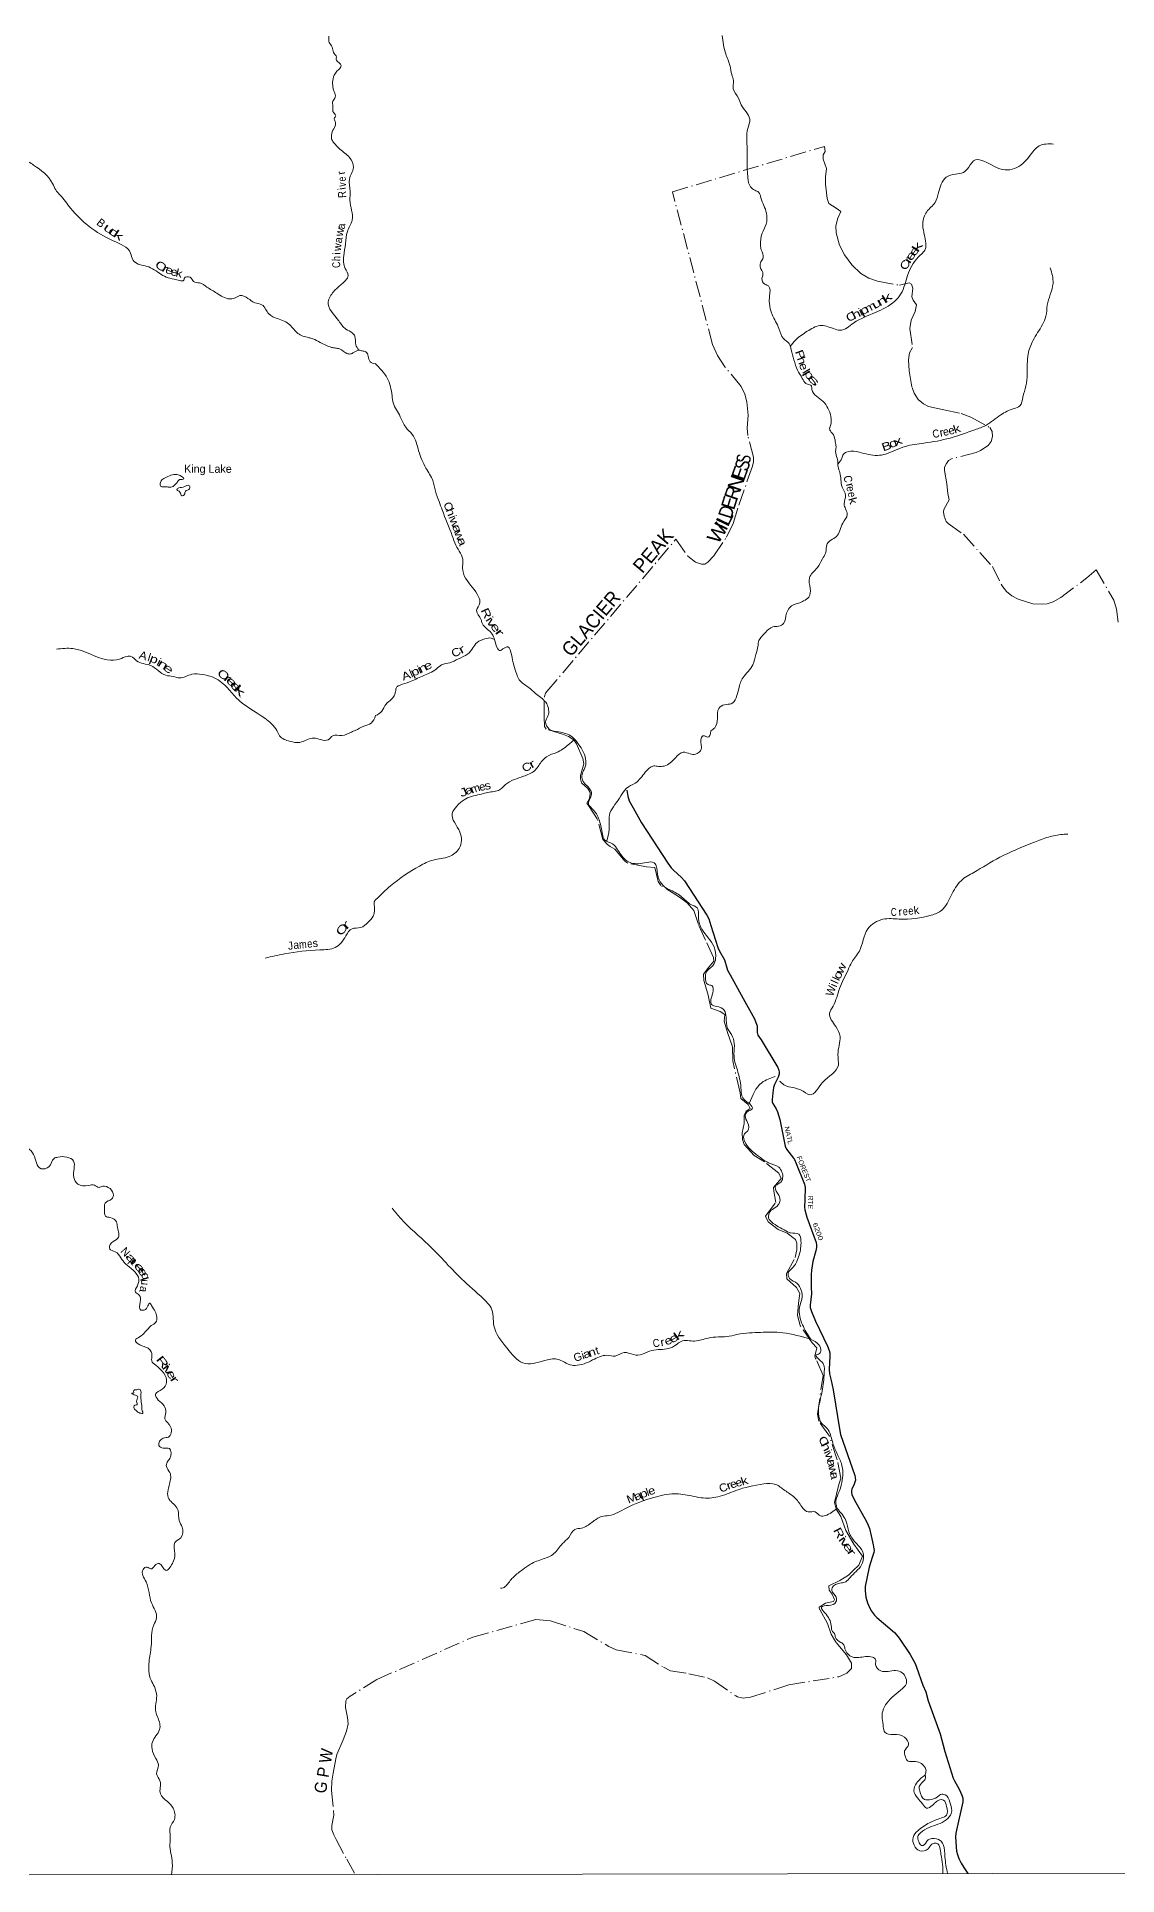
# Model space of a CAD drawing. Header units: feet. Extents: x 0 to 246606, y 183576 to 368785.
# Drawn here: x 22313 to 49327, y 183577 to 229523 of the extents above; entities that cross this region are included whole.
import ezdxf
from ezdxf.enums import TextEntityAlignment as Align

# ---------------------------------------------------------------- set-up
doc = ezdxf.new("R2010")
doc.units = ezdxf.units.FT
doc.header["$LTSCALE"] = 80
doc.linetypes.add('DOT_DASHED', pattern=[7.7, 5, -1.2, 0.3, -1.2])
for name, color, linetype, lineweight in [('29', 7, 'Continuous', 25), ('30', 7, 'Continuous', 25), ('39', 7, 'Continuous', 13), ('4', 7, 'Continuous', 13), ('41', 7, 'Continuous', 13), ('44', 7, 'DOT_DASHED', 13)]:
    doc.layers.add(name, color=color, linetype=linetype, lineweight=lineweight)

msp = doc.modelspace()

# ---------------------------------------------------------------- linework, layer by layer
at = {"layer": '29'}
for points in [[(37069.86, 210696.6), (37090.43, 210541.02), (37122.33, 210428.22), (37221.43, 210256.4), (37429.42, 209878.44), (38088.2, 208873.42), (38177.34, 208750), (38233.29, 208693.32), (38436.44, 208512.95), (38508.13, 208430.81), (39067.55, 207568.54), (39116.56, 207476.2), (39170.16, 207314.05), (39341.03, 206763.93), (39380.6, 206671.97), (39511.46, 206455.65), (39562.33, 206253.81), (39583.22, 206196.48), (39647.38, 206078.02), (39976.25, 205487.81), (40255.53, 204976.46), (40295.04, 204885.55), (40321.6, 204804.45), (40325.62, 204639.45), (40345.23, 204568.02), (40424.63, 204453.52), (40839, 203762.11), (40865.05, 203700.58), (40876.87, 203642.96), (40876.87, 203597.14), (40853.59, 203520.12), (40756.43, 203341.14), (40729.19, 203264.66), (40715.15, 203131.66), (40699.65, 202967.63), (40702.61, 202902.61), (40715.57, 202863.52), (40796.89, 202734.11), (40835.52, 202655.82), (40887.41, 202465.56), (41027.61, 201795.58), (41057.05, 201726.32), (41112.8, 201643.98), (41232.07, 201498.28), (41254.93, 201460.33), (41297.34, 201362.9), (41505.99, 200844.11), (41522.07, 200767.13), (41518.29, 200464.73), (41511.9, 200272.22), (41516.74, 200202.65), (41565.72, 200020.98), (41801.36, 199390.01), (41809.87, 199324.31), (41807.27, 199268.84), (41791, 199179.24), (41717.34, 198911.44), (41680.27, 198699.91), (41673.33, 198579), (41678.09, 198269.94)], [(41678.09, 198269.94), (41680.57, 198109.22), (41650.85, 197823.08), (41653.69, 197767.45), (41685.95, 197663.64), (41786.64, 197423.27), (42083.28, 196798.94), (42123.33, 196694.61), (42138.35, 196631.35), (42144, 196561.62), (42123.33, 196215.83), (42131.26, 196109.22), (42178.3, 195937.64), (42221, 195709.63), (42392.11, 194683.41), (42408.63, 194593.88), (42767.22, 193567.72), (42778.67, 193515.59), (42779.03, 193446.54), (42753.68, 193352.41), (42693.38, 193221.93), (42681.56, 193192.37), (42682.39, 193147.1), (42693.38, 193088.93), (42747.4, 192967.37), (43058.48, 192415.55), (43100.97, 192327.9), (43130.5, 192242.19), (43176.51, 192060.18), (43223.24, 191836.18), (43245.69, 191733.84), (43250.4, 191688.88), (43245.69, 191643.71), (43198.44, 191513.66), (43125.82, 191274.15), (43027.14, 190789.56), (43024.22, 190681.89), (43044.86, 190529.48), (43084.55, 190387.27), (43133.47, 190264.97), (43185.42, 190177.13), (43260.47, 190072.86), (43312.61, 190017.28), (43760.87, 189640.22), (43809.84, 189586.68), (43876.17, 189500.58), (44152.05, 189092.07), (44272.87, 188869.74), (44311.95, 188775.41), (44465.87, 188326.53), (44538.95, 188156.85), (44601.71, 187934.79), (44899.16, 187108.85), (45016.71, 186672.84), (45224.6, 186003.17), (45254.63, 185937.89), (45373.51, 185725.66), (45444.72, 185578.16), (45466.79, 185506.65), (45469.75, 185465.28), (45463.74, 185408.72), (45292.55, 184631.84), (45284.42, 184538.6), (45296.97, 184290.57), (45310.27, 184179.65), (45333.87, 184096.86), (45369.34, 183996.41), (45425.46, 183875.23), (45492.12, 183771.54), (45587.93, 183623.47)]]:
    msp.add_lwpolyline(points, dxfattribs=at)
at = {"layer": '39'}
for points in [[(16021.99, 229522.65), (16161.19, 229384.76), (16646.37, 229022.97), (16918.14, 228804.71), (17059, 228637.04), (17421.53, 228513.54), (17546.3, 228380.2), (17820.15, 228224.51), (17924.84, 228151.74), (18124.25, 228095.01), (18273.06, 227832.48), (18363.58, 227689.08), (18474.15, 227460.89), (18588.95, 227416.37), (18619.08, 227327.53), (18752.01, 227289.05), (18999.64, 227111.17), (19420.67, 227058.26), (19795.36, 226995.3), (20151.98, 227000.98), (20168.01, 226920.23), (20169.85, 226748.67), (20328.91, 226651.62), (20423.61, 226655.56), (20488.14, 226714.02), (20588.91, 226740.15), (20617.03, 226655.36), (20572.64, 226592.83), (20626.85, 226417.18), (20663.12, 226421.18), (20705.46, 226449.39), (20769.91, 226427.12), (20836.37, 226396.78), (20862.59, 226429.05), (20846.55, 226499.7), (20866.74, 226542.07), (20937.25, 226537.96), (20967.42, 226485.45), (20995.53, 226394.6), (21043.89, 226394.54), (21108.37, 226406.59), (21104.21, 226279.44), (21152.5, 226214.8), (21291.51, 226208.6), (21364.13, 226291.27), (21466.92, 226327.5), (21597.88, 226329.38), (21656.37, 226383.81), (21731.01, 226476.58), (21964.71, 226466.24), (22234.53, 226314.58), (22709.54, 225853.91), (22785.93, 225694.38), (22894.6, 225567.11), (23158.19, 225239.87), (24221.14, 224425.37), (24658.02, 224114.09), (24714.26, 223950.54), (24770.61, 223885.9), (25110.98, 223770.5), (25461.33, 223558.21), (25878.26, 223432.63), (25993.1, 223438.57), (26001.21, 223482.96), (26150.33, 223511.06), (26230.81, 223404.01), (26381.88, 223369.54), (26567.14, 223268.43), (26814.79, 223114.78), (27130.96, 222971.14), (27253.88, 222991.2), (27386.92, 223053.63), (27594.37, 222984.79), (27761.48, 222875.62), (27942.76, 222822.96), (28115.79, 222594.7), (28335.28, 222479.43), (28643.38, 222321.68), (28840.6, 222109.55), (29112.48, 222002.29), (29217.22, 221971.91), (29398.46, 221884.93), (29684.42, 221759.49), (29779.1, 221741.23), (29881.83, 221722.96), (30069.09, 221607.71), (30159.74, 221595.51), (30236.34, 221631.76), (30369.38, 221694.19)], [(30369.38, 221694.19), (30288.92, 221823.45), (30264.97, 222039.43), (30208.64, 222118.21), (30041.52, 222217.28), (29864.43, 222423.33), (29598.98, 222899.94), (29734.23, 223152.09), (29929.86, 223337.57), (30034.73, 223432.32), (30099.33, 223555.37), (30026.98, 223733.06), (29989.03, 224043.92), (30033.67, 224350.66), (30078.31, 224653.36), (30197.49, 224939.84), (30143.61, 225440.44), (30147.87, 225660.43), (30128.04, 225961.18), (30233.11, 226255.75), (30130.62, 226504.11), (29893.1, 226716.28), (29734.1, 226881.95), (29685.85, 226974.85), (29700.13, 227146.39), (29774.83, 227297.69), (29776.96, 227404.65), (29750.84, 227479.36), (29789.2, 227549.96), (29736.89, 227618.64), (29714.9, 227788.2), (29717.05, 227915.35), (29777.59, 228012.17), (29749.53, 228151.46), (29719.64, 228468.37), (29818.57, 228660.01), (29923.48, 228803.2), (29867.15, 228875.92), (29800.75, 228958.74), (29804.83, 229015.25), (29730.41, 229132.39), (29702.34, 229265.63), (29621.87, 229380.76), (29611.87, 229451.41), (29615.12, 229536.21)], [(39452.23, 229550.48), (39537.78, 229094.03), (39647.83, 228789.78), (39690.97, 228580.12), (39729.86, 228426.93), (39728.6, 228221.13), (39858.55, 227991.61), (39921.69, 227824.39), (40138.85, 227464.04), (40091.31, 227231.85), (40075.04, 226723.37), (40072.31, 226372.31), (40093.87, 225997.12), (40157.24, 225769.38), (40266.47, 225685.04), (40359.44, 225636.96), (40418.45, 225495.95), (40557.02, 225117.16), (40547.96, 224840.72), (40449.98, 224610.36), (40408.72, 224313.63), (40427.29, 224200.72), (40472.41, 223999.13), (40418.32, 223900.07), (40402.64, 223776.94), (40467.91, 223581.48), (40444.08, 223482.53), (40519.24, 223339.56), (40604.11, 223297.51), (40635.32, 223039.38), (40629.93, 222861.81), (40699.55, 222581.63), (40868.27, 222229.18), (40984.16, 221979.43), (41125.82, 221854.86), (41176.81, 221701.71), (41244.31, 221449.77), (41332.01, 221187.81), (41453.78, 220986.5), (41544.91, 220859.56), (41679.49, 220795.55), (41694.84, 220708.97), (41804.38, 220541.91), (41974.31, 220407.36), (42093.93, 220240.34), (42158.06, 219808.82), (42138.27, 219705.86), (42178.84, 219643.46), (42262.1, 219492.45), (42288.93, 219329.13), (42297.18, 219280.74), (42287.39, 219200), (42345.09, 218871.35), (42347.46, 218774.52), (42392.37, 218631.44), (42450.18, 218270.51), (42535.68, 218058.98), (42500.14, 217853.06), (42536.93, 217722.06), (42575.78, 217580.97), (42467.65, 217368.73), (42305.52, 217031.21), (42168.69, 216943.95), (42076.26, 216848.79), (42034.75, 216618.64), (41956.63, 216473.09), (41830.36, 216256.75), (41629.62, 215997.77), (41650.76, 215735.56), (41619.28, 215521.59), (41486.53, 215422.24), (41357.63, 215369.31), (41246.82, 215336.63), (41060.04, 215118.05), (40986.37, 214861.55), (40859.55, 214792.49), (40718.42, 214775.83), (40533.36, 214637.96), (40436.95, 214528.65), (40366.72, 214431.55), (40347.01, 214306.4), (40287.33, 214082.23), (40217.67, 213829.78), (39970.78, 213506.07), (39862.88, 213229.27), (39678.71, 212855.35), (39509.37, 212828.5), (39364.49, 212737.18), (39331.13, 212486.88), (39263.41, 212254.61), (39166.88, 212175.58)], [(47733.26, 226842.25), (47374.4, 226796.55), (47129.29, 226533.37), (46761.31, 226229.39), (46525.44, 226194.23), (45994.15, 226414.21), (45784.26, 226445.72), (45613.48, 226265.53), (45482.88, 226129.88), (45281.31, 226092.82), (45051.67, 226011.28), (44859.46, 225627.24), (44771.62, 225382.79), (44562.73, 225145.98), (44464.97, 224855.09), (44537.21, 224413.51), (44529.85, 224221.82), (44351.11, 224013.36), (44086.54, 223560.46), (43918.83, 223095.81), (43770.24, 222915.7), (43285.19, 222633.48), (42735.52, 222367.17), (42399.34, 222188.39), (42229.76, 222230.14), (41890.63, 222303.54), (41574.48, 222161.16), (41284.83, 221944.22), (41152.85, 221781.35)], [(47651.95, 223749.06), (47721.98, 223357.92), (47652.4, 223083.28), (47578.77, 222814.67), (47543.5, 222536.12), (47457.54, 222328), (47218.99, 221927.65), (47099.21, 221594.32), (47076.85, 221097.92), (47043.68, 220795.17), (46968.07, 220516.47), (46892.22, 220300.31), (46741.2, 220231.16), (46417.03, 220076.64), (46040.83, 219810.96), (45768.94, 219701.02), (45148.46, 219494.97), (44493.4, 219367.48), (44029.79, 219285.08), (43534.31, 219093.61), (43334.75, 219058.58), (42876.59, 219139.62), (42596.16, 219154.73), (42479.43, 219087.72), (42445.5, 218990.76), (42346.01, 218845.94)], [(30779.27, 221352.49), (30649.13, 221401.24), (30598.9, 221538.54), (30544.61, 221645.56), (30451.96, 221669.88), (30369.38, 221694.19)], [(30776.19, 221356.25), (31074.13, 220992.81), (31196.8, 220547.38), (31225.67, 220376), (31402.45, 220027.61), (31536.54, 219765.82), (31702.61, 219584.85), (31861.46, 219173.86), (32042.58, 218742.77), (32213.17, 218430.68), (32278.7, 218164.6), (32372.44, 217906.7), (32447.83, 217701.19), (32700.37, 217048.43), (32791.99, 216816.75), (32968.98, 216409.85), (32959.49, 216250.43), (33033.06, 215992.46), (33361.54, 215527.61), (33390.34, 215376.4), (33310.36, 215186.46), (33422.16, 214954.85), (33450.74, 214864.17), (33586.44, 214711.33), (33697.8, 214596.74), (33760.86, 214455.74)], [(25573.14, 218271.01), (25473.94, 218274.21), (25407.47, 218292.45), (25397.47, 218361.08), (25437.85, 218445.81), (25556.8, 218514.31), (25707.97, 218576.72), (25844.97, 218576.57), (25955.72, 218515.91), (25987.92, 218477.53), (25949.62, 218461.42), (25883.13, 218457.45), (25834.72, 218407.05), (25776.22, 218330.41), (25701.61, 218275.99), (25625.04, 218270.02), (25573.14, 218271.01)], [(25923.02, 218067.87), (25870.73, 218162.79), (25816.38, 218207.25), (25834.54, 218229.43), (25973.6, 218267.64), (26128.77, 218301.79), (26134.74, 218227.1), (26029.91, 218166.66), (25997.57, 218073.85), (25927.04, 218057.78), (25923.02, 218067.87)], [(22806.17, 214216.13), (23213.18, 214233.87), (24077.22, 213954.44), (24381.47, 213970.27), (24572.94, 214038.69), (24667.64, 214038.59), (24808.55, 213925.42), (25161.02, 213810), (25541.55, 213565.39), (25720.83, 213534.92), (25888.02, 213500.44), (26192.35, 213590.94), (26448.22, 213586.64), (26700, 213525.83), (27056.36, 213275.18), (27291.81, 213008.51), (28014.57, 212491.07), (28314.45, 212181.95), (28382.81, 212052.7), (28644.59, 211913.17), (28888.35, 211888.69), (29239.03, 211995.29), (29414.28, 211956.76), (29597.62, 211954.55), (29716.59, 212053.33), (29942.25, 212061.16), (30180.09, 212147.7), (30274.82, 212185.95), (30490.51, 212292.7), (30673.94, 212371.22), (30786.11, 212556.29)], [(30786.11, 212556.29), (30943.63, 212671.99), (31037.82, 212837.77), (31184.58, 212967.43), (31282.74, 213149.37), (31312.54, 213272.55), (31401.11, 213321.3), (31630.76, 213398.81), (31958.98, 213547.29), (32301.23, 213722.05), (32433.96, 213827.45), (32641.53, 213878.65), (32854.97, 213976.28), (33082.45, 214096.15), (33217.03, 214247.96), (33323.42, 214385.54), (33518.75, 214473.01), (33673.98, 214493.76), (33760.86, 214455.74)], [(33760.86, 214455.74), (33840.36, 214230.07), (33884.9, 214183.83), (33969.47, 214224.49), (34090.31, 214273.35), (34179.76, 214084.03), (34312.7, 213590.22), (34377.74, 213455.29), (34598.29, 213270.48), (34812.77, 213087.67), (35061.73, 212854.55), (35093.12, 212548), (35034.32, 212400.16), (35126.61, 212219.26), (35362.86, 212149.52), (35696.12, 212029.4), (35815.25, 211901.4), (36018.2, 211252.57), (35974.08, 211164.29), (35943.19, 211009.81), (35956.29, 210949.24), (36171.15, 210665.55), (36169.63, 210530.37), (36107.76, 210352.6), (36190.89, 210237.91), (36332.78, 210048.78), (36381.65, 209923.87), (36457.52, 209591.25), (36512.51, 209446.19), (36708.52, 209352.09), (36836.13, 209205.27), (37077.21, 208921.68), (37400.16, 208860.33), (37775.36, 208853.63), (37812.05, 208748.85), (37871.65, 208450.48), (38009.17, 208279.85), (38314.63, 208115.17), (38578.33, 207900.25), (38653.34, 207842.87), (38824.26, 207753.88), (38857.49, 207493.74), (38941.19, 207223.7), (39245.39, 206780.96), (39286.81, 206490.58), (39226.91, 206324.92), (39046.09, 206132.59), (39030.35, 206027.62), (39095.61, 205834.18), (39188.48, 205810.31), (39213.36, 205628.82), (39169.64, 205451.12), (39184.18, 205338.19), (39313.45, 205290.24), (39499.37, 205194.08), (39548.42, 205020.75), (39585.77, 204740.45), (39709.59, 204531.08), (39754.8, 204305.28), (39745.67, 204047), (39843.96, 203649.91), (39924.31, 203196.26), (39963.33, 203008.77), (40060.5, 202912.28), (40129.26, 202864.11)], [(30791.69, 207958.45), (31157.52, 208300.76), (31883.82, 208797.72), (32224.14, 208948.27), (32625.21, 209034.47), (32874.56, 209239.16), (32891.2, 209648.78), (32699.87, 210114.13), (32818.2, 210296.15), (32995.11, 210454.16), (33391.97, 210588.78), (33710.41, 210656.52), (33855.52, 210687.32), (34034.49, 210833.24), (34485.53, 211042.7), (34755.31, 211178.87), (34927.95, 211399.41), (35056.55, 211531.02), (35314.33, 211638.9), (35594.03, 211819.49), (35766.57, 211972.49)], [(39166.88, 212175.58), (39086.8, 212015.9), (38985.8, 212055.88), (38921.52, 211983.01), (38926.53, 211720.75), (38781.77, 211595.13), (38652.66, 211600.71), (38472.98, 211644.43), (38283.9, 211504.53), (38002.28, 211297.71), (37857.09, 211289.11), (37738.05, 211298.76), (37526.84, 211142.63), (37275.72, 210869.34), (37052.32, 210737.38), (36917.87, 210551.27), (36769.42, 210332.83), (36643.14, 210118.51), (36622.48, 209708.88), (36559.8, 209412)], [(14871.79, 210151.46), (14881.63, 209927.42), (15008.49, 209860.68), (15151.36, 209693.01), (15268.01, 209495.09), (15425.06, 209400.06), (15533.67, 209214.26), (15666.31, 208897.25), (15758.78, 208693.3), (15824.73, 208184.61), (15862.55, 207744.58), (15967.21, 207633.46), (16085.99, 207544.53), (16091.83, 207352.78), (16160.26, 207284.09), (16407.94, 207150.62), (16675.65, 206908.14), (16725.88, 206774.88), (16989.61, 206580.84), (17291.74, 206499.79), (17356.1, 206388.72), (17569.47, 206198.77), (17784.83, 205988.64), (18014.39, 205877.39), (18153.28, 205746.05), (18344.66, 205723.65), (18469.37, 205535.82), (18632.41, 205378.22), (18996.84, 205145.73), (19240.39, 204925.47), (19371.09, 204673.05), (19503.66, 204285.39), (19652.54, 204081.38), (19934.46, 203937.79), (20210.51, 203967.77), (20460.28, 203902.92), (20556.79, 203711.08), (20725.75, 203448.52), (21019.9, 203436.1), (21158.86, 203381.46), (21287.59, 203175.46), (21436.48, 202985.58), (21609.67, 202904.67), (21647.66, 202624.08), (21542.79, 202529.33), (21401.69, 202466.91), (21403.55, 202323.6), (21538.44, 202226.58), (21922.9, 201881.05), (22234.88, 201586.05), (22419.88, 201234.66), (22615.36, 201282.9), (22746.54, 201490.65), (22837.23, 201522.85), (23066.92, 201522.61), (23234.04, 201425.55), (23245.94, 201239.85), (23239.66, 201015.82), (23338.21, 200848.2), (23606.14, 200815.63), (23755.24, 200821.53), (23870.02, 200766.91), (23962.73, 200795.07), (24230.46, 200566.72), (24192.09, 200481.99), (24022.73, 200373.18), (24006.46, 200223.84), (24032.46, 200046.2), (24143.25, 200015.81), (24310.35, 199902.61), (24328.34, 199765.34), (24366.47, 199615.94), (24342.16, 199494.87), (24178.85, 199380), (24136.38, 199226.65), (24275.33, 199159.9), (24416.2, 199006.36), (24534.92, 198858.9), (24852.9, 198519.48), (24828.5, 198307.59), (24777.97, 198152.23), (24874.59, 198075.43), (24898.59, 197897.79), (24912.48, 197702), (24997.11, 197701.91), (25093.93, 197808.78), (25134.29, 197875.34), (25182.58, 197812.72), (25273.09, 197667.31), (25288.93, 197394.82), (25171.99, 197318.25)], [(40886.81, 203419.29), (40905.84, 203401.61), (41023.16, 203313.27), (41410.82, 203205.74), (41643.24, 203083.53), (41958.78, 203387.32), (42354.52, 203822.54), (42343.47, 204084.78), (42396.25, 204536.9), (42290.43, 204788.71), (42135.9, 205121.03), (42221.99, 205294.86), (42383.72, 205739.31), (42599.82, 206208.17), (42687.89, 206392.09), (42880.48, 206673.24), (43090.21, 207226.81), (43468.53, 207466.27), (43877.95, 207473.83), (44678.36, 207569.57), (44938.09, 207695.61), (45174.75, 208059.64), (45421.46, 208431.77), (45739.38, 208638.72), (46389.48, 209016.37), (47211.1, 209376.49), (47563.58, 209508.93), (47914.27, 209582.84), (48093.73, 209597.62)], [(28024.42, 206498.64), (28504.05, 206601.08), (29386.62, 206703.09), (29777.55, 206763.23), (30041.79, 207051.57), (30195.1, 207231.04), (30410.71, 207261.09), (30596.21, 207394.11), (30723.29, 207541.31), (30747.79, 207844.03), (30746.17, 207888.55), (30791.69, 207958.45)], [(40126.59, 202865.98), (40439.97, 203383.76), (40771.63, 203540.69)], [(40129.26, 202864.11), (40202.37, 202729.21), (40097.7, 202672.33), (40025.52, 202555.05), (40084.64, 202387.81), (40089.45, 202178), (40015.04, 202117.2), (39997, 202086.87), (40046.29, 201851), (40382.3, 201531.45), (40610.79, 201378.95), (40863.32, 201270.93), (40961.15, 200996.9), (40913.13, 200893.83), (40816.53, 200834.97), (40778.44, 200770.27), (40863.89, 200572.86), (40890.71, 200411.56), (40774.28, 200261.83), (40649.58, 200166.55), (40611.85, 200007.03), (40727.33, 199868.24), (41087.14, 199659.73), (41159.86, 199629.74), (41363.7, 199596.19), (41418.78, 199430.95), (41373.7, 199075.7), (41189.4, 198736.08), (41103.03, 198636.9), (41135.84, 198491.76), (41325.91, 198367.37), (41423.37, 198194.21), (41447.88, 198109.57), (41382.59, 197766.35), (41456.81, 197334.86), (41663.9, 196970.45)], [(41663.9, 196970.45), (40963.38, 197135.33), (40408.66, 197143.39), (40134.4, 197130.28), (39817.88, 197088.76), (39557.87, 197037.37), (39358.21, 197030.59), (39100.14, 197001.39), (38761.55, 196927.52), (38420.71, 196918.2), (38300, 196835.04), (38110.75, 196739.52), (37693.4, 196691.58), (37455.74, 196597.91), (37229.87, 196586.99), (36997.72, 196640.61), (36778.18, 196553.05), (36564.31, 196570.43), (36211.77, 196454.13), (35770.54, 196317.34), (35697.92, 196321.11), (35318.14, 196475.06), (35005.64, 196437.6), (34465.29, 196381.15), (34072.61, 196750.93), (33743.79, 197308.59), (33671.52, 197758.23), (33549.93, 197913.14), (32995.37, 198421.54), (32100.45, 199338.26), (31420.35, 199979.36), (31195.46, 200246.87)], [(25171.99, 197318.25), (25026.76, 197156.93), (24879.55, 197029.93), (24780.74, 196947.28), (24851.16, 196854.37), (25123.02, 196726.93), (25193.37, 196571.44), (25187.18, 196432.18), (25289.82, 196321.07), (25557.34, 195896.94), (25448.36, 195723.48), (25283.02, 195598.51), (25351.37, 195453.12), (25496.29, 195311.69), (25536.41, 195144.13), (25516.09, 194982.68), (25658.93, 194784.74), (25608.29, 194528.46), (25471.26, 194500.35), (25366.3, 194318.81), (25471, 194254.11), (25628.14, 194241.84), (25641.99, 193995.59), (25573.39, 193900.8), (25555.14, 193787.79), (25639.6, 193642.38), (25633.26, 193355.79), (25616.75, 192980.4), (25642.91, 192946.06), (25848.15, 192691.53), (25872.06, 192443.25), (25946.44, 192277.67), (25911.91, 192011.29), (25766.72, 191890.34), (25764.42, 191613.83), (25703.72, 191367.66), (25530.27, 191198.3), (25377.32, 191368), (25266.46, 191315.64), (25165.63, 191230.98), (25077.03, 191279.51), (24970.18, 191219.07), (25046.42, 190908.17), (25182.87, 190381.25), (25307.4, 190007.72), (25238.71, 189832.2), (25173.68, 189297.41), (25120.89, 188907.93), (25170.78, 188451.74), (25253.22, 188290.19), (25311.41, 188060.04), (25286.82, 187664.47), (25389.26, 187367.67), (25383.06, 187220.34), (25203.41, 186901.63), (25195.18, 186736.13), (25291.64, 186491.82), (25355.94, 186328.26), (25307.36, 186112.35), (25393.81, 185932.63), (25403.54, 185611.71), (25578.63, 185419.78), (25721.5, 185252.11), (25753.44, 184971.53), (25650.49, 184777.88), (25652.26, 184543.75), (25641.99, 184356.06), (25701.94, 183885.73), (25681.82, 183587.85)], [(41663.9, 196970.45), (41868.13, 196831.99), (41915.1, 196676.81), (41858.9, 196601.95), (41796.45, 196581.55), (41831.01, 196507.03), (41972.74, 196362.28), (41998.01, 196075.89), (41941.18, 195627.78), (41858.39, 195108.97), (41935.89, 194877.24), (42073.56, 194740.55), (42205.88, 194414.19), (42313.84, 194128.1), (42429.78, 193866.24), (42441.63, 193392.16), (42353.9, 193117.46), (42292.25, 192879.16), (42309.92, 192799.12), (42320.95, 192742.84)], [(24926.19, 195393.02), (24918.36, 195611.01), (24894.29, 195718), (24856.02, 195728.13), (24815.71, 195707.99), (24755.26, 195704.02), (24731.04, 195667.72), (24739.07, 195631.38), (24690.7, 195623.36), (24745.06, 195586.97), (24841.71, 195528.34), (24823.53, 195477.9), (24809.36, 195417.36), (24819.35, 195334.6), (24764.94, 195324.56), (24746.72, 195239.81), (24803.07, 195185.26), (24889.65, 195126.64), (24966.21, 195128.58), (24950.15, 195187.12), (24940.2, 195302.18), (24926.19, 195393.02)], [(42321.9, 192741.54), (42025.16, 192563.44), (41910.22, 192554.95), (41774.69, 192659.37), (41601.24, 192654.7), (41441.41, 192787.27), (41259.02, 193018.62), (41014.3, 193195.26), (40785.82, 193343.72), (40487.26, 193354.73), (39794.01, 193190.78), (39344.8, 193033.79), (38923.33, 193010.05), (38681.12, 193055.56), (38253.31, 193108.47), (37743.33, 193019.84), (37048.45, 192750.98), (36615.48, 192565.79), (36444.11, 192542.97), (36192.54, 192394.77), (35932.87, 192252.59), (35769.61, 192219.71), (35613.02, 192021.41), (35456.27, 191863.47), (35241.38, 191614.52), (34975.63, 191480.39), (34653.38, 191350.09), (34462.26, 191216.23), (34237.02, 191035.84), (34066.32, 190835.48), (33971.81, 190758.46), (33907.29, 190750.16)], [(42320.95, 192742.84), (42544, 192438.24), (42619.68, 192156.06), (42692.85, 192005.02), (42816.43, 191858.19), (42962.38, 191663.02), (42933.36, 191332.04), (42798.82, 191168.13), (42648.09, 191020.29), (42539.57, 190912.96), (42426.73, 190882.29), (42197.24, 190760.39), (42193.46, 190693.8), (42296.95, 190524.71), (42295.37, 190407.68), (42104.08, 190320.23), (41932.79, 190277.23), (42046.41, 190098.08), (42180.73, 189775.77), (42197.21, 189683.02), (42257.97, 189614.65), (42282.53, 189519.92), (42418.13, 189395.33), (42493, 189331.04), (42519.57, 189236.31), (42703.88, 189031.2), (42863.28, 189017.66), (43210.18, 189024.99), (43285.01, 188970.79), (43285.48, 188843.68), (43413.14, 188686.78), (43786.27, 188692.19), (43951.86, 188638.32), (44047.73, 188350.16), (43955.35, 188240.88), (43565.4, 187878.31), (43463.26, 187680.21), (43478.84, 187286.85), (43517.67, 187151.82), (43731.68, 187094.09), (44008.26, 187028.53), (44105.8, 186833.19), (44011.55, 186685.56), (44030.26, 186536.33), (44099.23, 186429.65), (44246.5, 186422.12), (44509.21, 186287.91), (44545.87, 186193.22), (44526.1, 186086.22)], [(44526.1, 186086.22), (44309.03, 185877.62), (44243.15, 185695.8), (44332.59, 185508.49), (44458.2, 185359.66), (44559.44, 185255.11), (44702.4, 185322.22), (44925.75, 185468.3), (44986.31, 185454.4), (45059.51, 185295.28), (45060.32, 185077.39), (44933.5, 185010.35), (44631.4, 184886.17), (44339.67, 184687.38), (44221.29, 184519.49), (44252.26, 184325.92), (44387.92, 184187.21), (44597.49, 184240.43), (44687.84, 184351.73), (44778.51, 184380.3), (44853.25, 184350.32), (44887.82, 184273.78), (44920.75, 184096.35), (44959.99, 183848.34), (44968.07, 183620.84)], [(45083.28, 183620.33), (45019.82, 184034.17), (44974.28, 184346.72), (44903.32, 184445.32), (44695.4, 184490.96), (44578.6, 184440.1), (44476.17, 184320.69), (44429.79, 184318.5), (44364.86, 184423.17), (44342.2, 184548.18), (44404.42, 184633.14), (44623.76, 184771.14), (45050.67, 184960.34), (45177.14, 185122.21), (45145.85, 185400.51), (45022.11, 185589.71), (44911.16, 185593.33), (44822.65, 185530.47), (44637.34, 185461.19), (44510.22, 185472.83), (44388.43, 185680.19), (44377.93, 185791.11), (44534.44, 186011.6), (44524.56, 186084.74)]]:
    msp.add_spline(points, degree=3, dxfattribs=at)
at = {"layer": '4'}
msp.add_lwpolyline([(0, 183577.08), (30826.42, 183598.29), (61611.62, 183645.77), (92479.02, 183767.9), (123305.1, 183916.31)], dxfattribs=at)
msp.add_lwpolyline([(0, 183577.08), (30826.42, 183598.29), (61611.62, 183645.77), (92479.02, 183767.9), (123305.1, 183916.31)], dxfattribs=at)
at = {"layer": '44'}
for points in [[(36151.14, 210638.48), (36087.17, 210740), (35936.74, 210881.24), (35906.26, 210981.39), (35907.6, 211056.66), (35989.34, 211350.6), (35961.86, 211487.65), (35811.74, 211854.82), (35743.94, 211951.92), (35611.59, 212032.85), (35486.02, 212081.73), (35045.71, 212218.17), (35011.13, 212288.76), (34997.18, 212518.59), (35003.93, 213036.46), (35030.59, 213117.69), (35063.95, 213156.63), (38292.38, 216963.38), (38592.84, 216539.22), (38783.49, 216394.47), (38933.6, 216338.84), (39014.81, 216344.4), (39089.28, 216394.47), (39240.44, 216553.24), (39559.63, 217015.69), (39725.88, 217362.48), (39868.59, 217818.73), (40078.28, 218424.61), (40209.59, 218792.24), (40231.83, 218903.51), (40229.75, 219014.56), (40088.31, 219561.12), (40073.38, 219738), (40100.99, 220062.86), (40062.26, 220400.03), (40017.78, 220594.75), (39928.38, 220782.83), (39516, 221273.85), (39331.15, 221557.2), (39210.25, 221835.06), (38206.01, 225646.97), (42004.93, 226783.26)], [(42004.93, 226783.26), (42024.3, 226656.24), (41977.64, 226569.72), (41977.19, 226466.97), (42058.14, 226230.93), (42033.24, 226024.52), (42032, 225838.06), (42072.16, 225484.88), (42115.66, 225356.17), (42301.46, 225236.67), (42413.31, 225157.71), (42340.25, 224990.69), (42294.55, 224800.6), (42300.24, 224626.08), (42383.51, 224311.03), (42509.82, 224075.26), (42689.3, 223827.03), (42916.28, 223602.39), (43114.64, 223487.67), (43332.26, 223413.63), (43887.04, 223315.1), (44121.91, 223374.79), (44182.12, 223337.46), (44215.42, 223241.48), (44194.23, 223023.92), (44221.04, 222936.9), (44305.42, 222822.04), (44278.51, 222660.91), (44175.11, 222441.6), (44139.91, 222230.12), (44209.56, 221754.32), (44130.68, 221621.57), (44107.07, 221451.51), (44124.29, 221172.21), (44196.29, 220760.89), (44246.07, 220617.02), (44351.7, 220461.25), (44479.58, 220349.99), (44604.73, 220283.98), (44991.19, 220200.1), (45423.72, 220108.02), (45663.82, 220016.19), (46139.55, 219757.06), (46200.35, 219660.15), (46206.53, 219533.16), (46172.55, 219409.8), (46103.07, 219303.77), (45911.24, 219181.71), (45801.47, 219133.47), (45187.2, 218978.28), (45110.62, 218936.92), (45055.02, 218859.04), (45010.54, 218770.02), (45005.22, 218682.65), (45067.6, 218347.93), (45092.38, 218106.03), (45127.64, 217950.75), (44988.03, 217707.37), (44979.97, 217651.81), (45002.21, 217540.55), (45046.69, 217412.59), (45102.44, 217356.36), (45479.92, 217089.13), (46207.38, 216284.73), (46445.42, 215806.36), (46556.19, 215660.16), (46690.66, 215553.67), (46850.86, 215465.45), (47217.81, 215354.18), (47447.33, 215343.65), (47573.64, 215354.18), (47723.76, 215398.69), (47919.29, 215505.34), (48565.41, 215998.97), (48797.03, 216201.75)], [(48797.03, 216201.75), (49244.09, 215446.62), (49311.09, 215220.67), (49349.43, 214896.14)], [(41972.73, 196068.35), (41799.76, 196475.39), (41786.53, 196493.04), (41762.26, 196546.01), (41820.01, 196758.03), (41702.16, 196882.68), (41398.06, 197313.06), (41335.39, 197564.53), (41357.45, 197873.5), (41393.78, 198113.48), (41308.78, 198267.03), (41068.46, 198480.41), (41054.03, 198618.49), (41276.66, 199016.77), (41313.17, 199209.45), (41318.73, 199376.35), (41285.04, 199464.11), (41075.37, 199619.95), (40845.64, 199714.11), (40598.56, 199908.32), (40535.32, 200049.82), (40790.48, 200387.23), (40741.95, 200669.72), (40733.13, 200766.83), (40830.19, 200877.18), (40921.2, 200989.71), (40868.8, 201119.9), (40509.45, 201403.19), (40252.2, 201561.34), (39998.39, 201835.7), (39954.15, 201964.15), (39945.56, 202128.52), (39998.27, 202363.84), (40001.99, 202489), (39996.51, 202562.07), (40050.35, 202671.43), (40151.83, 202739.85), (40100.08, 202841.33), (39919.63, 202985.36), (39897.57, 203131.02), (39714.46, 203927.73), (39710.05, 204276.43), (39582.1, 204633.96), (39500.47, 204923.07), (39514.57, 205089.86), (39396.7, 205165.08), (39166.16, 205246.48), (39095.71, 205571.15), (39023.97, 205832.34), (38988.67, 205933.86), (38986.47, 206094.96), (39114.42, 206271.52), (39240.94, 206419.74), (39236.45, 206515.79), (39035.04, 206948.57), (38854.68, 207340.1), (38740.45, 207684.15), (38574.97, 207877.07), (38379.4, 208023.87), (37915.82, 208309.51), (37852.19, 208411.14), (37765.85, 208761.39), (37561.44, 208774.15), (37090.49, 208867.33), (37012.91, 208919.01), (36764.97, 209217.8), (36651.99, 209282.91), (36580.21, 209335.29), (36465.5, 209461.09), (36326.9, 209979.2), (36124.67, 210283.17), (36067.31, 210371.44), (36131.29, 210488.41), (36153.35, 210598.76), (36151.14, 210638.48)], [(30819.72, 188470.63), (33219.66, 189529.42), (34789.66, 189967.65), (35156.35, 189934.21), (35992.89, 189665.49), (36612.31, 189295.67), (36800.38, 189209.45), (37521.34, 189070.08), (37985.59, 188772.72), (38154.81, 188687.15), (38619.51, 188613.1), (39080.87, 188511.25), (39254.03, 188429.67), (39787.31, 188057.15), (39837.01, 188032.81), (39976.01, 188004.99), (40154, 188023.71), (41117.91, 188334.94), (42365.9, 188536.43), (42564.11, 188628.08), (42679.74, 188744.98), (42686.43, 188878.42), (42557.01, 189085.87), (42294.68, 189399.87), (42173.15, 189602.3), (42086.69, 189872.1), (41885.87, 190221.89), (41874.22, 190273.29), (42029.76, 190372.54), (42233.53, 190417.02), (42261.99, 190463.85), (42197.42, 190597.65), (42126.82, 190699.17), (42117.58, 190812.19), (42392.3, 190944.16), (42609.31, 191078.81), (42724.55, 191189.42), (42865.86, 191328.16), (42958.51, 191548.86), (42742.25, 191847.32), (42543.77, 192193.3), (42413.16, 192542.4), (42299.99, 192724.08), (42257.53, 192890.16), (42352.39, 193280.79), (42416.36, 193499.28), (42324.43, 193959.35), (42132.88, 194546.49), (41870.36, 194921.67), (41829.54, 195099.33), (41972.73, 196068.35)], [(30819.72, 188470.63), (30149.86, 188053.43), (30066.76, 187982.76), (30041.12, 187939.1), (30035.97, 187771.95), (30085.46, 187521.3), (30098.3, 187361.54), (30060.53, 187180.4), (29977.98, 186964.2), (29819.56, 186598.38), (29789.86, 186487.95), (29724, 186128.61), (29690.76, 185929.06), (29681.64, 185692), (29734.39, 185197.38), (29737.02, 185076.17), (29692.84, 184823.22), (29692.77, 184711.48), (29738.55, 184590.41), (29796.71, 184474.01), (30061.77, 183974.6), (30280.45, 183591.26)]]:
    msp.add_lwpolyline(points, dxfattribs=at)

# ---------------------------------------------------------------- texts
at = {"layer": '30'}
for s, rotation, width, p in [('NATL', 281.819, 1.1, (41053.82, 202055.69)), ('FOREST', 291.909, 1.05, (41435.66, 201206.61)), ('6200', 290.478, 1.3, (41791.29, 199642.63))]:
    msp.add_text(s, height=120, rotation=rotation, dxfattribs=dict(at, width=width)).set_placement(p, align=Align.CENTER)
msp.add_text('RTE', height=120, rotation=268.099, dxfattribs=at).set_placement((41597.67, 200397.43), align=Align.CENTER)
at = {"layer": '41'}
for s, rotation, width, p in [('r', 99.671, 1.05, (30019.63, 226137.42)), ('R', 93.449, 0.9, (30045.65, 225586.7)), ('e', 93.158, 0.8, (30040.81, 225970.29)), ('v', 88.866, 0.8, (30044.16, 225827.54)), ('u', 324.23, 1.8, (24062.66, 224642.74)), ('c', 326.476, 1.8, (24179.8, 224561.14)), ('k', 326.476, 1.8, (24300.47, 224479.99)), ('w', 78.915, 1.1, (29978.83, 224623.95)), ('a', 83.63, 0.95, (30020.23, 224776.78)), ('e', 54.253, 1.65, (44328.48, 224111.61)), ('k', 55.28, 1.85, (44407.94, 224216.07)), ('C', 326.557, 1.4, (25360.95, 223710.19)), ('r', 332.23, 1.6, (25482.69, 223643.63)), ('e', 339.433, 1.2, (25591.46, 223599.61)), ('h', 87.678, 0.85, (29900.32, 223975.88)), ('C', 93.761, 0.8, (29901.13, 223829.29)), ('C', 62.127, 1.3, (44109.25, 223776.92)), ('r', 60.195, 1.65, (44179.66, 223900.67)), ('e', 58.253, 1.55, (44244.21, 223997.89)), ('e', 343.433, 1.1, (25722.23, 223553.08)), ('k', 346.728, 1.2, (25850.21, 223516.34)), ('m', 27.612, 1.25, (43199.38, 222683.25)), ('u', 30.601, 1.65, (43360.46, 222769.8)), ('n', 30.601, 1.6, (43490.58, 222840.12)), ('k', 33.403, 1.8, (43623.05, 222921.58)), ('C', 25.806, 1.25, (42710.83, 222440.67)), ('h', 25.806, 1.45, (42842.36, 222504.13)), ('i', 25.893, 1.15, (42952.84, 222555.83)), ('p', 26.893, 1.5, (43042.32, 222608.28)), ('P', 290.091, 1.35, (41307.89, 221545.02)), ('h', 289.169, 1.25, (41345.85, 221397.72)), ('e', 289.847, 1.2, (41395.03, 221249.03)), ('p', 301.956, 1.65, (41545.8, 221022.34)), ('l', 300.9, 1.25, (41463.33, 221113.9)), ('s', 316.251, 2.3, (41672.06, 220872.15)), ('C', 10.539, 0.9, (44810.75, 219506.99)), ('r', 11.487, 1.1, (44952.73, 219536.76)), ('e', 14.834, 1.05, (45205.34, 219591.49)), ('k', 18.321, 1.3, (45346.03, 219631.3)), ('B', 19.365, 1.35, (43590.83, 219198.27)), ('o', 24.452, 1.3, (43755.31, 219274.12)), ('x', 24.022, 1.6, (43881.53, 219324.84)), ('C', 279.298, 0.9, (42499.11, 218454.97)), ('r', 285.13, 1.2, (42557.07, 218292.32)), ('e', 278.993, 0.9, (42564.95, 218208.79)), ('C', 290.223, 1.1, (32513.12, 217755.4)), ('e', 277.981, 0.9, (42598.13, 218068.53)), ('k', 285.716, 1.25, (42626.06, 217900.19)), ('h', 290.934, 1.3, (32568.65, 217609.28)), ('w', 290.934, 1.3, (32670.23, 217349.67)), ('a', 291.367, 1.35, (32731.13, 217193.31)), ('w', 291.367, 1.3, (32794.52, 217020.24)), ('a', 291.655, 1.35, (32855.81, 216868.53)), ('R', 295.783, 1.35, (33464.53, 215073.06)), ('i', 301.774, 1.35, (33545.88, 214917.24)), ('v', 299.435, 1.55, (33604.28, 214824.28)), ('e', 302.722, 1.55, (33703.7, 214705.55)), ('r', 307.096, 1.9, (33810.09, 214574.68)), ('A', 344.43, 1.1, (24946.84, 213963.33)), ('C', 25.172, 1.2, (32837.08, 214050.41)), ('r', 27.835, 1.6, (32985.94, 214128.34)), ('p', 338.215, 1.35, (25209.75, 213879.7)), ('i', 332.323, 1.2, (25322.23, 213808.18)), ('n', 328.382, 1.65, (25418.85, 213750.81)), ('e', 325.035, 1.65, (25548.14, 213652.09)), ('C', 324.675, 1.45, (26917.79, 213501.14)), ('A', 19.407, 1.2, (31577.38, 213464.81)), ('p', 23.814, 1.4, (31807.74, 213568.33)), ('i', 24.868, 1.15, (31918.35, 213615.07)), ('n', 26.318, 1.5, (32008.52, 213661.05)), ('e', 26.318, 1.35, (32134.15, 213723.19)), ('r', 324.364, 1.85, (27031.65, 213413.31)), ('e', 319.639, 1.85, (27124.59, 213326.21)), ('e', 313.157, 1.95, (27216.7, 213219.1)), ('k', 312.741, 2.2, (27308.83, 213114.53)), ('C', 24.977, 1.2, (34601.89, 211184.84)), ('r', 30.379, 1.65, (34746.03, 211266.17)), ('J', 24.364, 1.5, (33021.43, 210553.89)), ('a', 21.406, 1.35, (33149.04, 210604.54)), ('m', 18.241, 1.05, (33305.88, 210646.13)), ('e', 14.013, 1.05, (33472.91, 210688.15)), ('s', 12.006, 1.2, (33603.48, 210713.02)), ('C', 1.059, 0.75, (43741.72, 207549.4)), ('e', 5.365, 0.85, (44036.34, 207569.67)), ('e', 5.365, 0.85, (44174.67, 207582.04)), ('C', 52.504, 1.5, (30014.09, 207146.88)), ('r', 48.993, 2.1, (30115.63, 207260.71)), ('a', 5.399, 0.95, (28808.56, 206728.81)), ('m', 5.399, 0.85, (28973.13, 206743.03)), ('e', 5.399, 0.85, (29146.42, 206760.75)), ('w', 65.042, 1.35, (42511.15, 206203.74)), ('i', 67.86, 1.05, (42316.18, 205785.58)), ('l', 65.468, 1.05, (42352.67, 205864.38)), ('l', 65.468, 1.05, (42387.57, 205940.43)), ('o', 65.468, 1.3, (42431.38, 206036.4)), ('a', 311.772, 2, (24608.37, 198923.58)), ('e', 314.114, 2, (24818.55, 198692.95)), ('e', 305.067, 1.65, (24881.48, 198605.49)), ('q', 287.529, 1.25, (24942.93, 198518.92)), ('u', 266.62, 0.95, (24923.81, 198400.5)), ('k', 34.823, 1.85, (38419.29, 197000.46)), ('a', 18.333, 1.25, (36093.85, 196513.72)), ('n', 18.333, 1.25, (36224.08, 196556.11)), ('C', 8.873, 0.9, (37815.79, 196779.23)), ('r', 11.532, 1.1, (37972.3, 196802.9)), ('e', 22.348, 1.25, (38135.09, 196848.66)), ('e', 29.217, 1.45, (38282.21, 196915)), ('R', 307.512, 1.65, (25378.8, 196341.85)), ('i', 307.512, 1.6, (25470.63, 196221.99)), ('v', 304.091, 1.75, (25532.95, 196140.53)), ('e', 301.118, 1.5, (25596.59, 196039.91)), ('r', 302.405, 1.75, (25677.38, 195911.91)), ('C', 299.915, 1.35, (41906.72, 194372.4)), ('h', 297.382, 1.5, (41958.61, 194242.44)), ('i', 295.658, 1.15, (42003.31, 194120.32)), ('w', 291.482, 1.3, (42054.8, 193988.72)), ('a', 288.67, 1.25, (42089.28, 193852.54)), ('e', 18.456, 1.15, (39758.72, 193263.34)), ('e', 15.383, 1.1, (39889.3, 193297.6)), ('k', 17.905, 1.3, (40034.72, 193339.36)), ('w', 287.679, 1.2, (42133.02, 193675.88)), ('a', 283.96, 1.15, (42160.97, 193538.55)), ('M', 21.887, 1.15, (37227.45, 192911.3)), ('a', 21.169, 1.3, (37376.52, 192967.55)), ('p', 21.169, 1.35, (37515.28, 193021.28)), ('e', 20.048, 1.2, (37717.17, 193095.46)), ('C', 19.639, 1.1, (39511.37, 193172.86)), ('r', 21.032, 1.35, (39653.02, 193228.01)), ('R', 297.738, 1.4, (42284.2, 192085.12)), ('i', 305.511, 1.5, (42373.61, 191925.9)), ('v', 303.436, 1.7, (42442.3, 191833.54)), ('e', 304.737, 1.65, (42521.84, 191718.67)), ('r', 304.193, 1.8, (42606.25, 191594.54))]:
    msp.add_text(s, height=200, rotation=rotation, dxfattribs=dict(at, width=width)).set_placement(p, align=Align.CENTER)
for s, rotation, p in [('i', 98.915, (30035.88, 225740.68)), ('B', 321.532, (23858.85, 224790.65)), ('w', 83.584, (29927.14, 224254.26)), ('a', 81.407, (29948.81, 224427.29)), ('i', 88.637, (29914.05, 224102.25)), ('e', 11.487, (45061.85, 219559.01)), ('i', 290.934, (32616.54, 217488.66)), ('l', 342.819, (25097.27, 213919.23)), ('l', 23.814, (31712.11, 213520.02)), ('r', 5.365, (43909.68, 207557.16)), ('k', 7.279, (44316.68, 207596.12)), ('J', 7.813, (28668.19, 206710.07)), ('s', 5.399, (29285.18, 206773.86)), ('W', 70.6, (42259.58, 205644.72)), ('N', 313.463, (24459.43, 199089.38)), ('p', 315.114, (24660.13, 198869.57)), ('a', 260.19, (24891.04, 198238.16)), ('i', 17.598, (35996.61, 196474.87)), ('t', 18.182, (36355.47, 196594.83)), ('G', 17.598, (35869.16, 196436.55)), ('l', 20.048, (37617.31, 193059.02))]:
    msp.add_text(s, height=200, rotation=rotation, dxfattribs=at).set_placement(p, align=Align.CENTER)
msp.add_text('King Lake', height=200, dxfattribs=at).set_placement((25998.31, 218626.03))
at = {"layer": '44'}
for s, rotation, width, p in [('E', 70.344, 1.05, (40049.72, 218560.93)), ('S', 70.344, 0.85, (40122.36, 218767.63)), ('S', 78.697, 0.7, (40157.91, 218941.33)), ('N', 70.91, 1.1, (39961.12, 218311.99)), ('D', 72.631, 0.9, (39721.52, 217599.8)), ('W', 58.386, 1.1, (39473.69, 217027.24)), ('I', 64.387, 1.1, (39577.31, 217221.21)), ('L', 64.387, 1.4, (39665.91, 217410.88))]:
    msp.add_text(s, height=350, rotation=rotation, dxfattribs=dict(at, width=width)).set_placement(p, align=Align.CENTER)
for s, rotation, p in [('R', 70.91, (39875.76, 218068.76)), ('E', 72.631, (39792.16, 217825.63))]:
    msp.add_text(s, height=350, rotation=rotation, dxfattribs=at).set_placement(p, align=Align.CENTER)
msp.add_text('PEAK', height=350, rotation=49.699, dxfattribs=at).set_placement((37453.63, 216090.34))
at = {"layer": '44', "width": 0.95}
for s, height, rotation, p in [('GLACIER', 350, 49.699, (35671.06, 214003.61)), ('G P W', 300, 80.543, (29539.49, 185606.41))]:
    msp.add_text(s, height=height, rotation=rotation, dxfattribs=at).set_placement(p)

doc.saveas('drawing.dxf')
